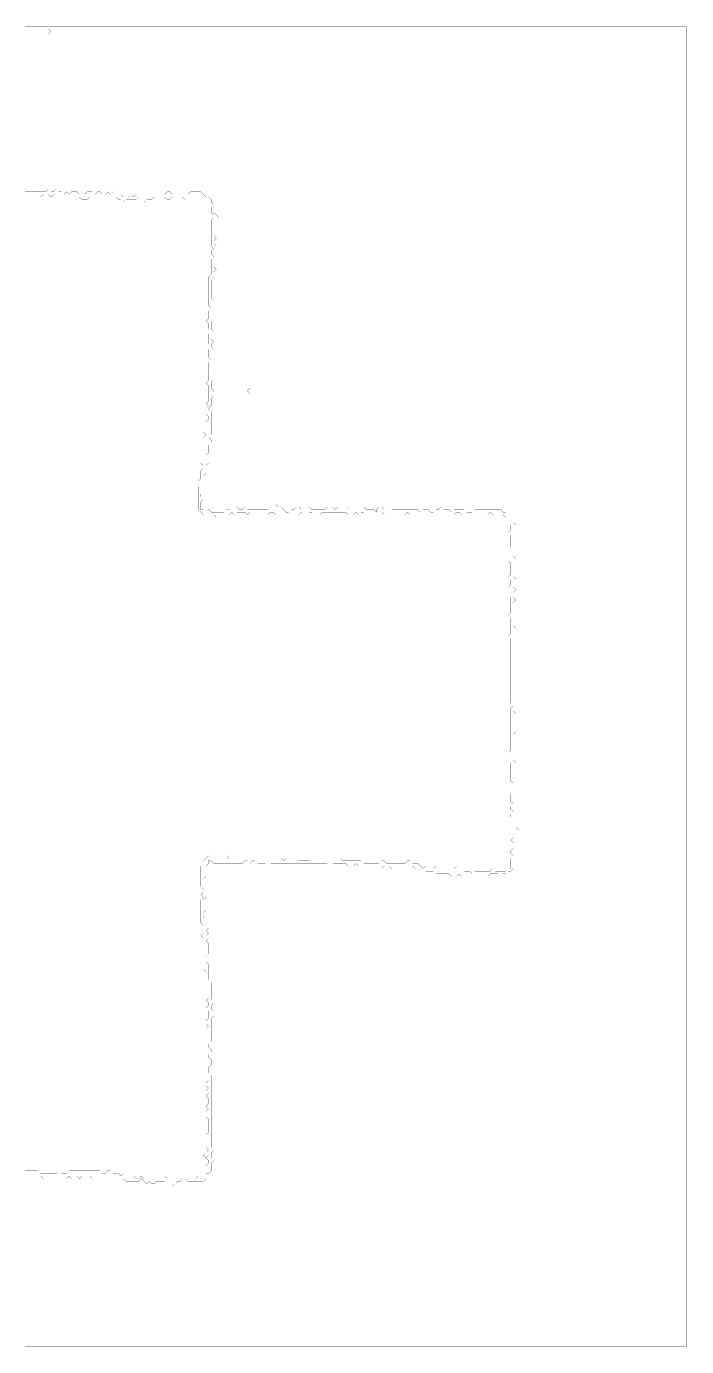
# Model space of a CAD drawing. Header units: metres. Extents: x 0 to 4983, y -4983 to 0.
# Drawn here: x 2492 to 4983, y -4983 to 0 of the extents above; entities that cross this region are included whole.
import ezdxf

# ---------------------------------------------------------------- set-up
doc = ezdxf.new("R2010")
doc.units = ezdxf.units.M
doc.layers.add('conductor', color=1, linetype='Continuous')
doc.layers.add('substrate', color=5, linetype='Continuous')

msp = doc.modelspace()

# ---------------------------------------------------------------- linework, layer by layer
at = {"layer": 'conductor', "const_width": 0.5}
msp.add_lwpolyline([(2486.7, -4320.1), (2496.5, -4320.1), (2506.3, -4320.1), (2516, -4320.1), (2525.8, -4320.1), (2535.5, -4320.1), (2545.3, -4329.9), (2555, -4329.9), (2564.8, -4329.9), (2574.5, -4329.9), (2584.3, -4329.9), (2594, -4329.9), (2603.8, -4329.9), (2613.5, -4320.1), (2623.3, -4329.9), (2633, -4329.9), (2642.8, -4329.9), (2652.5, -4320.1), (2662.3, -4320.1), (2672, -4320.1), (2681.8, -4320.1), (2691.5, -4320.1), (2701.3, -4320.1), (2711, -4320.1), (2720.8, -4320.1), (2730.5, -4320.1), (2740.3, -4320.1), (2750.1, -4320.1), (2759.8, -4320.1), (2769.6, -4320.1), (2779.3, -4329.9), (2789.1, -4329.9), (2798.8, -4320.1), (2808.6, -4320.1), (2818.3, -4329.9), (2828.1, -4329.9), (2837.8, -4329.9), (2847.6, -4339.6), (2857.3, -4329.9), (2867.1, -4339.6), (2876.8, -4339.6), (2886.6, -4339.6), (2896.3, -4339.6), (2906.1, -4349.4), (2915.8, -4349.4), (2925.6, -4339.6), (2935.3, -4349.4), (2945.1, -4349.4), (2954.8, -4349.4), (2964.6, -4349.4), (2974.3, -4349.4), (2984.1, -4349.4), (2993.8, -4339.6), (3003.6, -4339.6), (3013.4, -4339.6), (3023.1, -4349.4), (3032.9, -4349.4), (3042.6, -4349.4), (3052.4, -4349.4), (3062.1, -4349.4), (3071.9, -4339.6), (3081.6, -4339.6), (3091.4, -4339.6), (3101.1, -4339.6), (3110.9, -4349.4), (3120.6, -4349.4), (3130.4, -4349.4), (3140.1, -4339.6), (3149.9, -4339.6), (3159.6, -4339.6), (3159.6, -4329.9), (3169.4, -4320.1), (3169.4, -4310.4), (3169.4, -4300.6), (3179.1, -4290.9), (3179.1, -4281.1), (3169.4, -4271.4), (3179.1, -4261.6), (3169.4, -4251.9), (3179.1, -4242.1), (3169.4, -4232.3), (3169.4, -4222.6), (3169.4, -4212.8), (3169.4, -4203.1), (3169.4, -4193.3), (3169.4, -4183.6), (3179.1, -4173.8), (3179.1, -4164.1), (3179.1, -4154.3), (3179.1, -4144.6), (3179.1, -4134.8), (3179.1, -4125.1), (3169.4, -4115.3), (3169.4, -4105.6), (3169.4, -4095.8), (3179.1, -4086.1), (3169.4, -4076.3), (3179.1, -4066.6), (3179.1, -4056.8), (3179.1, -4047.1), (3169.4, -4037.3), (3179.1, -4027.6), (3169.4, -4017.8), (3179.1, -4008.1), (3169.4, -3998.3), (3169.4, -3988.5), (3179.1, -3978.8), (3169.4, -3969), (3169.4, -3959.3), (3169.4, -3949.5), (3169.4, -3939.8), (3169.4, -3930), (3169.4, -3920.3), (3169.4, -3910.5), (3169.4, -3900.8), (3169.4, -3891), (3169.4, -3881.3), (3169.4, -3871.5), (3169.4, -3861.8), (3169.4, -3852), (3169.4, -3842.3), (3169.4, -3832.5), (3169.4, -3822.8), (3169.4, -3813), (3169.4, -3803.3), (3169.4, -3793.5), (3169.4, -3783.8), (3179.1, -3774), (3169.4, -3764.3), (3169.4, -3754.5), (3179.1, -3744.8), (3179.1, -3735), (3179.1, -3725.2), (3179.1, -3715.5), (3169.4, -3705.7), (3179.1, -3696), (3179.1, -3686.2), (3169.4, -3676.5), (3179.1, -3666.7), (3169.4, -3657), (3169.4, -3647.2), (3169.4, -3637.5), (3169.4, -3627.7), (3169.4, -3618), (3169.4, -3608.2), (3169.4, -3598.5), (3169.4, -3588.7), (3169.4, -3579), (3169.4, -3569.2), (3159.6, -3559.5), (3159.6, -3549.7), (3159.6, -3540), (3159.6, -3530.2), (3159.6, -3520.5), (3159.6, -3510.7), (3159.6, -3501), (3159.6, -3491.2), (3159.6, -3481.4), (3159.6, -3471.7), (3159.6, -3461.9), (3159.6, -3452.2), (3159.6, -3442.4), (3149.9, -3432.7), (3159.6, -3422.9), (3159.6, -3413.2), (3149.9, -3403.4), (3159.6, -3393.7), (3149.9, -3383.9), (3149.9, -3374.2), (3149.9, -3364.4), (3149.9, -3354.7), (3149.9, -3344.9), (3149.9, -3335.2), (3149.9, -3325.4), (3149.9, -3315.7), (3149.9, -3305.9), (3149.9, -3296.2), (3159.6, -3286.4), (3149.9, -3276.7), (3159.6, -3266.9), (3159.6, -3257.2), (3149.9, -3247.4), (3149.9, -3237.6), (3149.9, -3227.9), (3149.9, -3218.1), (3149.9, -3208.4), (3149.9, -3198.6), (3149.9, -3188.9), (3149.9, -3179.1), (3149.9, -3169.4), (3159.6, -3159.6), (3159.6, -3149.9), (3169.4, -3140.1), (3179.1, -3130.4), (3188.9, -3140.1), (3198.6, -3140.1), (3208.4, -3140.1), (3218.1, -3140.1), (3227.9, -3140.1), (3237.6, -3140.1), (3247.4, -3140.1), (3257.2, -3130.4), (3266.9, -3140.1), (3276.7, -3140.1), (3286.4, -3140.1), (3296.2, -3140.1), (3305.9, -3140.1), (3315.7, -3140.1), (3325.4, -3140.1), (3335.2, -3140.1), (3344.9, -3140.1), (3354.7, -3140.1), (3364.4, -3140.1), (3374.2, -3140.1), (3383.9, -3140.1), (3393.7, -3140.1), (3403.4, -3140.1), (3413.2, -3140.1), (3422.9, -3140.1), (3432.7, -3140.1), (3442.4, -3140.1), (3452.2, -3140.1), (3461.9, -3149.9), (3471.7, -3140.1), (3481.4, -3149.9), (3491.2, -3140.1), (3501, -3140.1), (3510.7, -3140.1), (3520.5, -3149.9), (3530.2, -3149.9), (3540, -3149.9), (3549.7, -3149.9), (3559.5, -3149.9), (3569.2, -3140.1), (3579, -3140.1), (3588.7, -3140.1), (3598.5, -3140.1), (3608.2, -3140.1), (3618, -3140.1), (3627.7, -3140.1), (3637.5, -3140.1), (3647.2, -3140.1), (3657, -3140.1), (3666.7, -3140.1), (3676.5, -3140.1), (3686.2, -3149.9), (3696, -3149.9), (3705.7, -3149.9), (3715.5, -3149.9), (3725.2, -3149.9), (3735, -3149.9), (3744.8, -3149.9), (3754.5, -3149.9), (3764.3, -3159.6), (3774, -3159.6), (3783.8, -3159.6), (3793.5, -3159.6), (3803.3, -3159.6), (3813, -3159.6), (3822.8, -3159.6), (3832.5, -3149.9), (3842.3, -3149.9), (3852, -3159.6), (3861.8, -3159.6), (3871.5, -3159.6), (3881.3, -3159.6), (3891, -3159.6), (3900.8, -3159.6), (3910.5, -3159.6), (3920.3, -3159.6), (3930, -3149.9), (3939.8, -3149.9), (3949.5, -3159.6), (3959.3, -3159.6), (3969, -3159.6), (3978.8, -3169.4), (3988.5, -3179.1), (3998.3, -3169.4), (4008.1, -3179.1), (4017.8, -3179.1), (4027.6, -3179.1), (4037.3, -3169.4), (4047.1, -3179.1), (4056.8, -3179.1), (4066.6, -3188.9), (4076.3, -3179.1), (4086.1, -3179.1), (4095.8, -3179.1), (4105.6, -3179.1), (4115.3, -3169.4), (4125.1, -3179.1), (4134.8, -3179.1), (4144.6, -3188.9), (4154.3, -3188.9), (4164.1, -3188.9), (4173.8, -3198.6), (4183.6, -3188.9), (4193.3, -3188.9), (4203.1, -3188.9), (4212.8, -3188.9), (4222.6, -3188.9), (4232.3, -3188.9), (4242.1, -3188.9), (4251.9, -3179.1), (4261.6, -3188.9), (4271.4, -3188.9), (4281.1, -3188.9), (4290.9, -3188.9), (4300.6, -3188.9), (4310.4, -3179.1), (4320.1, -3179.1), (4320.1, -3169.4), (4320.1, -3159.6), (4320.1, -3149.9), (4320.1, -3140.1), (4329.9, -3130.4), (4320.1, -3120.6), (4320.1, -3110.9), (4329.9, -3101.1), (4329.9, -3091.4), (4329.9, -3081.6), (4320.1, -3071.9), (4329.9, -3062.1), (4329.9, -3052.4), (4329.9, -3042.6), (4329.9, -3032.9), (4320.1, -3023.1), (4329.9, -3013.4), (4329.9, -3003.6), (4329.9, -2993.8), (4320.1, -2984.1), (4320.1, -2974.3), (4329.9, -2964.6), (4320.1, -2954.8), (4320.1, -2945.1), (4329.9, -2935.3), (4320.1, -2925.6), (4320.1, -2915.8), (4320.1, -2906.1), (4320.1, -2896.3), (4329.9, -2886.6), (4329.9, -2876.8), (4329.9, -2867.1), (4329.9, -2857.3), (4320.1, -2847.6), (4320.1, -2837.8), (4320.1, -2828.1), (4320.1, -2818.3), (4320.1, -2808.6), (4320.1, -2798.8), (4320.1, -2789.1), (4320.1, -2779.3), (4310.4, -2769.6), (4310.4, -2759.8), (4310.4, -2750.1), (4310.4, -2740.3), (4320.1, -2730.5), (4320.1, -2720.8), (4320.1, -2711), (4320.1, -2701.3), (4320.1, -2691.5), (4320.1, -2681.8), (4320.1, -2672), (4320.1, -2662.3), (4320.1, -2652.5), (4320.1, -2642.8), (4320.1, -2633), (4320.1, -2623.3), (4320.1, -2613.5), (4320.1, -2603.8), (4320.1, -2594), (4320.1, -2584.3), (4320.1, -2574.5), (4329.9, -2564.8), (4320.1, -2555), (4320.1, -2545.3), (4320.1, -2535.5), (4320.1, -2525.8), (4320.1, -2516), (4320.1, -2506.3), (4320.1, -2496.5), (4320.1, -2486.7), (4320.1, -2477), (4320.1, -2467.2), (4320.1, -2457.5), (4320.1, -2447.7), (4320.1, -2438), (4320.1, -2428.2), (4320.1, -2418.5), (4320.1, -2408.7), (4320.1, -2399), (4320.1, -2389.2), (4320.1, -2379.5), (4320.1, -2369.7), (4320.1, -2360), (4320.1, -2350.2), (4320.1, -2340.5), (4320.1, -2330.7), (4320.1, -2321), (4320.1, -2311.2), (4310.4, -2301.5), (4320.1, -2291.7), (4320.1, -2282), (4320.1, -2272.2), (4320.1, -2262.5), (4320.1, -2252.7), (4320.1, -2242.9), (4320.1, -2233.2), (4310.4, -2223.4), (4320.1, -2213.7), (4320.1, -2203.9), (4320.1, -2194.2), (4320.1, -2184.4), (4320.1, -2174.7), (4320.1, -2164.9), (4320.1, -2155.2), (4310.4, -2145.4), (4310.4, -2135.7), (4310.4, -2125.9), (4310.4, -2116.2), (4320.1, -2106.4), (4320.1, -2096.7), (4320.1, -2086.9), (4310.4, -2077.2), (4320.1, -2067.4), (4320.1, -2057.7), (4320.1, -2047.9), (4320.1, -2038.2), (4320.1, -2028.4), (4310.4, -2018.7), (4310.4, -2008.9), (4320.1, -1999.2), (4310.4, -1989.4), (4310.4, -1979.6), (4320.1, -1969.9), (4320.1, -1960.1), (4320.1, -1950.4), (4320.1, -1940.6), (4320.1, -1930.9), (4320.1, -1921.1), (4310.4, -1911.4), (4320.1, -1901.6), (4320.1, -1891.9), (4320.1, -1882.1), (4310.4, -1872.4), (4310.4, -1862.6), (4310.4, -1852.9), (4300.6, -1852.9), (4290.9, -1843.1), (4281.1, -1843.1), (4271.4, -1843.1), (4261.6, -1843.1), (4251.9, -1843.1), (4242.1, -1833.4), (4232.3, -1843.1), (4222.6, -1843.1), (4212.8, -1843.1), (4203.1, -1843.1), (4193.3, -1843.1), (4183.6, -1843.1), (4173.8, -1843.1), (4164.1, -1843.1), (4154.3, -1843.1), (4144.6, -1843.1), (4134.8, -1843.1), (4125.1, -1833.4), (4115.3, -1833.4), (4105.6, -1843.1), (4095.8, -1843.1), (4086.1, -1843.1), (4076.3, -1843.1), (4066.6, -1843.1), (4056.8, -1843.1), (4047.1, -1843.1), (4037.3, -1843.1), (4027.6, -1843.1), (4017.8, -1843.1), (4008.1, -1843.1), (3998.3, -1843.1), (3988.5, -1843.1), (3978.8, -1843.1), (3969, -1843.1), (3959.3, -1843.1), (3949.5, -1843.1), (3939.8, -1843.1), (3930, -1833.4), (3920.3, -1843.1), (3910.5, -1843.1), (3900.8, -1843.1), (3891, -1843.1), (3881.3, -1843.1), (3871.5, -1843.1), (3861.8, -1843.1), (3852, -1843.1), (3842.3, -1833.4), (3832.5, -1843.1), (3822.8, -1843.1), (3813, -1843.1), (3803.3, -1843.1), (3793.5, -1843.1), (3783.8, -1843.1), (3774, -1843.1), (3764.3, -1833.4), (3754.5, -1833.4), (3744.8, -1843.1), (3735, -1833.4), (3725.2, -1843.1), (3715.5, -1833.4), (3705.7, -1843.1), (3696, -1833.4), (3686.2, -1833.4), (3676.5, -1833.4), (3666.7, -1833.4), (3657, -1833.4), (3647.2, -1833.4), (3637.5, -1833.4), (3627.7, -1833.4), (3618, -1833.4), (3608.2, -1833.4), (3598.5, -1843.1), (3588.7, -1843.1), (3579, -1843.1), (3569.2, -1833.4), (3559.5, -1833.4), (3549.7, -1843.1), (3540, -1843.1), (3530.2, -1833.4), (3520.5, -1843.1), (3510.7, -1843.1), (3501, -1843.1), (3491.2, -1843.1), (3481.4, -1843.1), (3471.7, -1843.1), (3461.9, -1843.1), (3452.2, -1843.1), (3442.4, -1843.1), (3432.7, -1843.1), (3422.9, -1833.4), (3413.2, -1833.4), (3403.4, -1843.1), (3393.7, -1843.1), (3383.9, -1843.1), (3374.2, -1843.1), (3364.4, -1843.1), (3354.7, -1843.1), (3344.9, -1843.1), (3335.2, -1833.4), (3325.4, -1843.1), (3315.7, -1833.4), (3305.9, -1833.4), (3296.2, -1833.4), (3286.4, -1833.4), (3276.7, -1843.1), (3266.9, -1833.4), (3257.2, -1843.1), (3247.4, -1843.1), (3237.6, -1843.1), (3227.9, -1843.1), (3218.1, -1852.9), (3208.4, -1852.9), (3198.6, -1843.1), (3188.9, -1843.1), (3179.1, -1843.1), (3169.4, -1843.1), (3159.6, -1843.1), (3149.9, -1833.4), (3140.1, -1823.6), (3140.1, -1813.9), (3140.1, -1804.1), (3140.1, -1794.4), (3140.1, -1784.6), (3140.1, -1774.9), (3140.1, -1765.1), (3140.1, -1755.4), (3140.1, -1745.6), (3140.1, -1735.8), (3149.9, -1726.1), (3140.1, -1716.3), (3149.9, -1706.6), (3149.9, -1696.8), (3149.9, -1687.1), (3149.9, -1677.3), (3159.6, -1667.6), (3159.6, -1657.8), (3149.9, -1648.1), (3159.6, -1638.3), (3159.6, -1628.6), (3159.6, -1618.8), (3159.6, -1609.1), (3159.6, -1599.3), (3159.6, -1589.6), (3159.6, -1579.8), (3159.6, -1570.1), (3159.6, -1560.3), (3159.6, -1550.6), (3169.4, -1540.8), (3159.6, -1531.1), (3169.4, -1521.3), (3169.4, -1511.6), (3169.4, -1501.8), (3169.4, -1492), (3179.1, -1482.3), (3179.1, -1472.5), (3169.4, -1462.8), (3169.4, -1453), (3169.4, -1443.3), (3179.1, -1433.5), (3169.4, -1423.8), (3179.1, -1414), (3179.1, -1404.3), (3179.1, -1394.5), (3179.1, -1384.8), (3179.1, -1375), (3179.1, -1365.3), (3179.1, -1355.5), (3169.4, -1345.8), (3179.1, -1336), (3179.1, -1326.3), (3179.1, -1316.5), (3179.1, -1306.8), (3179.1, -1297), (3179.1, -1287.3), (3179.1, -1277.5), (3179.1, -1267.8), (3188.9, -1258), (3179.1, -1248.2), (3179.1, -1238.5), (3179.1, -1228.7), (3179.1, -1219), (3169.4, -1209.2), (3179.1, -1199.5), (3179.1, -1189.7), (3179.1, -1180), (3179.1, -1170.2), (3179.1, -1160.5), (3188.9, -1150.7), (3179.1, -1141), (3179.1, -1131.2), (3179.1, -1121.5), (3169.4, -1111.7), (3179.1, -1102), (3179.1, -1092.2), (3179.1, -1082.5), (3179.1, -1072.7), (3188.9, -1063), (3179.1, -1053.2), (3179.1, -1043.5), (3179.1, -1033.7), (3179.1, -1024), (3179.1, -1014.2), (3179.1, -1004.5), (3179.1, -994.7), (3179.1, -984.9), (3179.1, -975.2), (3179.1, -965.4), (3179.1, -955.7), (3179.1, -945.9), (3188.9, -936.2), (3188.9, -926.4), (3188.9, -916.7), (3188.9, -906.9), (3188.9, -897.2), (3188.9, -887.4), (3188.9, -877.7), (3198.6, -867.9), (3188.9, -858.2), (3188.9, -848.4), (3198.6, -838.7), (3188.9, -828.9), (3188.9, -819.2), (3188.9, -809.4), (3188.9, -799.7), (3188.9, -789.9), (3188.9, -780.2), (3188.9, -770.4), (3188.9, -760.7), (3188.9, -750.9), (3188.9, -741.1), (3188.9, -731.4), (3198.6, -721.6), (3198.6, -711.9), (3188.9, -702.1), (3188.9, -692.4), (3188.9, -682.6), (3179.1, -672.9), (3169.4, -663.1), (3159.6, -653.4), (3149.9, -643.6), (3140.1, -643.6), (3130.4, -643.6), (3120.6, -643.6), (3110.9, -643.6), (3101.1, -643.6), (3091.4, -653.4), (3081.6, -643.6), (3071.9, -643.6), (3062.1, -643.6), (3052.4, -643.6), (3042.6, -643.6), (3032.9, -653.4), (3023.1, -653.4), (3013.4, -643.6), (3003.6, -643.6), (2993.8, -643.6), (2984.1, -643.6), (2974.3, -643.6), (2964.6, -653.4), (2954.8, -653.4), (2945.1, -653.4), (2935.3, -663.1), (2925.6, -653.4), (2925.6, -643.6), (2915.8, -643.6), (2906.1, -653.4), (2896.3, -653.4), (2886.6, -653.4), (2876.8, -653.4), (2867.1, -653.4), (2857.3, -663.1), (2847.6, -653.4), (2837.8, -653.4), (2828.1, -643.6), (2818.3, -643.6), (2808.6, -643.6), (2798.8, -643.6), (2789.1, -643.6), (2779.3, -643.6), (2769.6, -643.6), (2759.8, -643.6), (2750.1, -643.6), (2740.3, -643.6), (2730.5, -643.6), (2720.8, -653.4), (2711, -653.4), (2701.3, -653.4), (2691.5, -643.6), (2681.8, -643.6), (2672, -643.6), (2662.3, -643.6), (2652.5, -643.6), (2642.8, -643.6), (2633, -643.6), (2623.3, -643.6), (2613.5, -643.6), (2603.8, -643.6), (2594, -633.9), (2584.3, -643.6), (2574.5, -633.9), (2564.8, -633.9), (2555, -633.9), (2545.3, -643.6), (2535.5, -643.6), (2525.8, -643.6), (2516, -643.6), (2506.3, -633.9), (2496.5, -633.9), (2486.7, -633.9)], dxfattribs=at)
msp.add_lwpolyline([(3159.6, -4261.6), (3169.4, -4251.9), (3179.1, -4261.6), (3169.4, -4271.4)], close=True, dxfattribs=at)
at = {"layer": 'substrate', "const_width": 0.5}
for points in [[(2486.7, -4983.2), (2496.5, -4983.2), (2506.3, -4983.2), (2516, -4983.2), (2525.8, -4983.2), (2535.5, -4983.2), (2545.3, -4983.2), (2555, -4983.2), (2564.8, -4983.2), (2574.5, -4983.2), (2584.3, -4983.2), (2594, -4983.2), (2603.8, -4983.2), (2613.5, -4983.2), (2623.3, -4983.2), (2633, -4983.2), (2642.8, -4983.2), (2652.5, -4983.2), (2662.3, -4983.2), (2672, -4983.2), (2681.8, -4983.2), (2691.5, -4983.2), (2701.3, -4983.2), (2711, -4983.2), (2720.8, -4983.2), (2730.5, -4983.2), (2740.3, -4983.2), (2750.1, -4983.2), (2759.8, -4983.2), (2769.6, -4983.2), (2779.3, -4983.2), (2789.1, -4983.2), (2798.8, -4983.2), (2808.6, -4983.2), (2818.3, -4983.2), (2828.1, -4983.2), (2837.8, -4983.2), (2847.6, -4983.2), (2857.3, -4983.2), (2867.1, -4983.2), (2876.8, -4983.2), (2886.6, -4983.2), (2896.3, -4983.2), (2906.1, -4983.2), (2915.8, -4983.2), (2925.6, -4983.2), (2935.3, -4983.2), (2945.1, -4983.2), (2954.8, -4983.2), (2964.6, -4983.2), (2974.3, -4983.2), (2984.1, -4983.2), (2993.8, -4983.2), (3003.6, -4983.2), (3013.4, -4983.2), (3023.1, -4983.2), (3032.9, -4983.2), (3042.6, -4983.2), (3052.4, -4983.2), (3062.1, -4983.2), (3071.9, -4983.2), (3081.6, -4983.2), (3091.4, -4983.2), (3101.1, -4983.2), (3110.9, -4983.2), (3120.6, -4983.2), (3130.4, -4983.2), (3140.1, -4983.2), (3149.9, -4983.2), (3159.6, -4983.2), (3169.4, -4983.2), (3179.1, -4983.2), (3188.9, -4983.2), (3198.6, -4983.2), (3208.4, -4983.2), (3218.1, -4983.2), (3227.9, -4983.2), (3237.6, -4983.2), (3247.4, -4983.2), (3257.2, -4983.2), (3266.9, -4983.2), (3276.7, -4983.2), (3286.4, -4983.2), (3296.2, -4983.2), (3305.9, -4983.2), (3315.7, -4983.2), (3325.4, -4983.2), (3335.2, -4983.2), (3344.9, -4983.2), (3354.7, -4983.2), (3364.4, -4983.2), (3374.2, -4983.2), (3383.9, -4983.2), (3393.7, -4983.2), (3403.4, -4983.2), (3413.2, -4983.2), (3422.9, -4983.2), (3432.7, -4983.2), (3442.4, -4983.2), (3452.2, -4983.2), (3461.9, -4983.2), (3471.7, -4983.2), (3481.4, -4983.2), (3491.2, -4983.2), (3501, -4983.2), (3510.7, -4983.2), (3520.5, -4983.2), (3530.2, -4983.2), (3540, -4983.2), (3549.7, -4983.2), (3559.5, -4983.2), (3569.2, -4983.2), (3579, -4983.2), (3588.7, -4983.2), (3598.5, -4983.2), (3608.2, -4983.2), (3618, -4983.2), (3627.7, -4983.2), (3637.5, -4983.2), (3647.2, -4983.2), (3657, -4983.2), (3666.7, -4983.2), (3676.5, -4983.2), (3686.2, -4983.2), (3696, -4983.2), (3705.7, -4983.2), (3715.5, -4983.2), (3725.2, -4983.2), (3735, -4983.2), (3744.8, -4983.2), (3754.5, -4983.2), (3764.3, -4983.2), (3774, -4983.2), (3783.8, -4983.2), (3793.5, -4983.2), (3803.3, -4983.2), (3813, -4983.2), (3822.8, -4983.2), (3832.5, -4983.2), (3842.3, -4983.2), (3852, -4983.2), (3861.8, -4983.2), (3871.5, -4983.2), (3881.3, -4983.2), (3891, -4983.2), (3900.8, -4983.2), (3910.5, -4983.2), (3920.3, -4983.2), (3930, -4983.2), (3939.8, -4983.2), (3949.5, -4983.2), (3959.3, -4983.2), (3969, -4983.2), (3978.8, -4983.2), (3988.5, -4983.2), (3998.3, -4983.2), (4008.1, -4983.2), (4017.8, -4983.2), (4027.6, -4983.2), (4037.3, -4983.2), (4047.1, -4983.2), (4056.8, -4983.2), (4066.6, -4983.2), (4076.3, -4983.2), (4086.1, -4983.2), (4095.8, -4983.2), (4105.6, -4983.2), (4115.3, -4983.2), (4125.1, -4983.2), (4134.8, -4983.2), (4144.6, -4983.2), (4154.3, -4983.2), (4164.1, -4983.2), (4173.8, -4983.2), (4183.6, -4983.2), (4193.3, -4983.2), (4203.1, -4983.2), (4212.8, -4983.2), (4222.6, -4983.2), (4232.3, -4983.2), (4242.1, -4983.2), (4251.9, -4983.2), (4261.6, -4983.2), (4271.4, -4983.2), (4281.1, -4983.2), (4290.9, -4983.2), (4300.6, -4983.2), (4310.4, -4983.2), (4320.1, -4983.2), (4329.9, -4983.2), (4339.6, -4983.2), (4349.4, -4983.2), (4359.1, -4983.2), (4368.9, -4983.2), (4378.6, -4983.2), (4388.4, -4983.2), (4398.1, -4983.2), (4407.9, -4983.2), (4417.6, -4983.2), (4427.4, -4983.2), (4437.1, -4983.2), (4446.9, -4983.2), (4456.6, -4983.2), (4466.4, -4983.2), (4476.1, -4983.2), (4485.9, -4983.2), (4495.7, -4983.2), (4505.4, -4983.2), (4515.2, -4983.2), (4524.9, -4983.2), (4534.7, -4983.2), (4544.4, -4983.2), (4554.2, -4983.2), (4563.9, -4983.2), (4573.7, -4983.2), (4583.4, -4983.2), (4593.2, -4983.2), (4602.9, -4983.2), (4612.7, -4983.2), (4622.4, -4983.2), (4632.2, -4983.2), (4641.9, -4983.2), (4651.7, -4983.2), (4661.4, -4983.2), (4671.2, -4983.2), (4680.9, -4983.2), (4690.7, -4983.2), (4700.4, -4983.2), (4710.2, -4983.2), (4719.9, -4983.2), (4729.7, -4983.2), (4739.4, -4983.2), (4749.2, -4983.2), (4759, -4983.2), (4768.7, -4983.2), (4778.5, -4983.2), (4788.2, -4983.2), (4798, -4983.2), (4807.7, -4983.2), (4817.5, -4983.2), (4827.2, -4983.2), (4837, -4983.2), (4846.7, -4983.2), (4856.5, -4983.2), (4866.2, -4983.2), (4876, -4983.2), (4885.7, -4983.2), (4895.5, -4983.2), (4905.2, -4983.2), (4915, -4983.2), (4924.7, -4983.2), (4934.5, -4983.2), (4944.2, -4983.2), (4954, -4983.2), (4963.7, -4983.2), (4973.5, -4983.2), (4983.2, -4983.2), (4983.2, -4973.5), (4983.2, -4963.7), (4983.2, -4954), (4983.2, -4944.2), (4983.2, -4934.5), (4983.2, -4924.7), (4983.2, -4915), (4983.2, -4905.2), (4983.2, -4895.5), (4983.2, -4885.7), (4983.2, -4876), (4983.2, -4866.2), (4983.2, -4856.5), (4983.2, -4846.7), (4983.2, -4837), (4983.2, -4827.2), (4983.2, -4817.5), (4983.2, -4807.7), (4983.2, -4798), (4983.2, -4788.2), (4983.2, -4778.5), (4983.2, -4768.7), (4983.2, -4759), (4983.2, -4749.2), (4983.2, -4739.4), (4983.2, -4729.7), (4983.2, -4719.9), (4983.2, -4710.2), (4983.2, -4700.4), (4983.2, -4690.7), (4983.2, -4680.9), (4983.2, -4671.2), (4983.2, -4661.4), (4983.2, -4651.7), (4983.2, -4641.9), (4983.2, -4632.2), (4983.2, -4622.4), (4983.2, -4612.7), (4983.2, -4602.9), (4983.2, -4593.2), (4983.2, -4583.4), (4983.2, -4573.7), (4983.2, -4563.9), (4983.2, -4554.2), (4983.2, -4544.4), (4983.2, -4534.7), (4983.2, -4524.9), (4983.2, -4515.2), (4983.2, -4505.4), (4983.2, -4495.7), (4983.2, -4485.9), (4983.2, -4476.1), (4983.2, -4466.4), (4983.2, -4456.6), (4983.2, -4446.9), (4983.2, -4437.1), (4983.2, -4427.4), (4983.2, -4417.6), (4983.2, -4407.9), (4983.2, -4398.1), (4983.2, -4388.4), (4983.2, -4378.6), (4983.2, -4368.9), (4983.2, -4359.1), (4983.2, -4349.4), (4983.2, -4339.6), (4983.2, -4329.9), (4983.2, -4320.1), (4983.2, -4310.4), (4983.2, -4300.6), (4983.2, -4290.9), (4983.2, -4281.1), (4983.2, -4271.4), (4983.2, -4261.6), (4983.2, -4251.9), (4983.2, -4242.1), (4983.2, -4232.3), (4983.2, -4222.6), (4983.2, -4212.8), (4983.2, -4203.1), (4983.2, -4193.3), (4983.2, -4183.6), (4983.2, -4173.8), (4983.2, -4164.1), (4983.2, -4154.3), (4983.2, -4144.6), (4983.2, -4134.8), (4983.2, -4125.1), (4983.2, -4115.3), (4983.2, -4105.6), (4983.2, -4095.8), (4983.2, -4086.1), (4983.2, -4076.3), (4983.2, -4066.6), (4983.2, -4056.8), (4983.2, -4047.1), (4983.2, -4037.3), (4983.2, -4027.6), (4983.2, -4017.8), (4983.2, -4008.1), (4983.2, -3998.3), (4983.2, -3988.5), (4983.2, -3978.8), (4983.2, -3969), (4983.2, -3959.3), (4983.2, -3949.5), (4983.2, -3939.8), (4983.2, -3930), (4983.2, -3920.3), (4983.2, -3910.5), (4983.2, -3900.8), (4983.2, -3891), (4983.2, -3881.3), (4983.2, -3871.5), (4983.2, -3861.8), (4983.2, -3852), (4983.2, -3842.3), (4983.2, -3832.5), (4983.2, -3822.8), (4983.2, -3813), (4983.2, -3803.3), (4983.2, -3793.5), (4983.2, -3783.8), (4983.2, -3774), (4983.2, -3764.3), (4983.2, -3754.5), (4983.2, -3744.8), (4983.2, -3735), (4983.2, -3725.2), (4983.2, -3715.5), (4983.2, -3705.7), (4983.2, -3696), (4983.2, -3686.2), (4983.2, -3676.5), (4983.2, -3666.7), (4983.2, -3657), (4983.2, -3647.2), (4983.2, -3637.5), (4983.2, -3627.7), (4983.2, -3618), (4983.2, -3608.2), (4983.2, -3598.5), (4983.2, -3588.7), (4983.2, -3579), (4983.2, -3569.2), (4983.2, -3559.5), (4983.2, -3549.7), (4983.2, -3540), (4983.2, -3530.2), (4983.2, -3520.5), (4983.2, -3510.7), (4983.2, -3501), (4983.2, -3491.2), (4983.2, -3481.4), (4983.2, -3471.7), (4983.2, -3461.9), (4983.2, -3452.2), (4983.2, -3442.4), (4983.2, -3432.7), (4983.2, -3422.9), (4983.2, -3413.2), (4983.2, -3403.4), (4983.2, -3393.7), (4983.2, -3383.9), (4983.2, -3374.2), (4983.2, -3364.4), (4983.2, -3354.7), (4983.2, -3344.9), (4983.2, -3335.2), (4983.2, -3325.4), (4983.2, -3315.7), (4983.2, -3305.9), (4983.2, -3296.2), (4983.2, -3286.4), (4983.2, -3276.7), (4983.2, -3266.9), (4983.2, -3257.2), (4983.2, -3247.4), (4983.2, -3237.6), (4983.2, -3227.9), (4983.2, -3218.1), (4983.2, -3208.4), (4983.2, -3198.6), (4983.2, -3188.9), (4983.2, -3179.1), (4983.2, -3169.4), (4983.2, -3159.6), (4983.2, -3149.9), (4983.2, -3140.1), (4983.2, -3130.4), (4983.2, -3120.6), (4983.2, -3110.9), (4983.2, -3101.1), (4983.2, -3091.4), (4983.2, -3081.6), (4983.2, -3071.9), (4983.2, -3062.1), (4983.2, -3052.4), (4983.2, -3042.6), (4983.2, -3032.9), (4983.2, -3023.1), (4983.2, -3013.4), (4983.2, -3003.6), (4983.2, -2993.8), (4983.2, -2984.1), (4983.2, -2974.3), (4983.2, -2964.6), (4983.2, -2954.8), (4983.2, -2945.1), (4983.2, -2935.3), (4983.2, -2925.6), (4983.2, -2915.8), (4983.2, -2906.1), (4983.2, -2896.3), (4983.2, -2886.6), (4983.2, -2876.8), (4983.2, -2867.1), (4983.2, -2857.3), (4983.2, -2847.6), (4983.2, -2837.8), (4983.2, -2828.1), (4983.2, -2818.3), (4983.2, -2808.6), (4983.2, -2798.8), (4983.2, -2789.1), (4983.2, -2779.3), (4983.2, -2769.6), (4983.2, -2759.8), (4983.2, -2750.1), (4983.2, -2740.3), (4983.2, -2730.5), (4983.2, -2720.8), (4983.2, -2711), (4983.2, -2701.3), (4983.2, -2691.5), (4983.2, -2681.8), (4983.2, -2672), (4983.2, -2662.3), (4983.2, -2652.5), (4983.2, -2642.8), (4983.2, -2633), (4983.2, -2623.3), (4983.2, -2613.5), (4983.2, -2603.8), (4983.2, -2594), (4983.2, -2584.3), (4983.2, -2574.5), (4983.2, -2564.8), (4983.2, -2555), (4983.2, -2545.3), (4983.2, -2535.5), (4983.2, -2525.8), (4983.2, -2516), (4983.2, -2506.3), (4983.2, -2496.5), (4983.2, -2486.7), (4983.2, -2477), (4983.2, -2467.2), (4983.2, -2457.5), (4983.2, -2447.7), (4983.2, -2438), (4983.2, -2428.2), (4983.2, -2418.5), (4983.2, -2408.7), (4983.2, -2399), (4983.2, -2389.2), (4983.2, -2379.5), (4983.2, -2369.7), (4983.2, -2360), (4983.2, -2350.2), (4983.2, -2340.5), (4983.2, -2330.7), (4983.2, -2321), (4983.2, -2311.2), (4983.2, -2301.5), (4983.2, -2291.7), (4983.2, -2282), (4983.2, -2272.2), (4983.2, -2262.5), (4983.2, -2252.7), (4983.2, -2242.9), (4983.2, -2233.2), (4983.2, -2223.4), (4983.2, -2213.7), (4983.2, -2203.9), (4983.2, -2194.2), (4983.2, -2184.4), (4983.2, -2174.7), (4983.2, -2164.9), (4983.2, -2155.2), (4983.2, -2145.4), (4983.2, -2135.7), (4983.2, -2125.9), (4983.2, -2116.2), (4983.2, -2106.4), (4983.2, -2096.7), (4983.2, -2086.9), (4983.2, -2077.2), (4983.2, -2067.4), (4983.2, -2057.7), (4983.2, -2047.9), (4983.2, -2038.2), (4983.2, -2028.4), (4983.2, -2018.7), (4983.2, -2008.9), (4983.2, -1999.2), (4983.2, -1989.4), (4983.2, -1979.6), (4983.2, -1969.9), (4983.2, -1960.1), (4983.2, -1950.4), (4983.2, -1940.6), (4983.2, -1930.9), (4983.2, -1921.1), (4983.2, -1911.4), (4983.2, -1901.6), (4983.2, -1891.9), (4983.2, -1882.1), (4983.2, -1872.4), (4983.2, -1862.6), (4983.2, -1852.9), (4983.2, -1843.1), (4983.2, -1833.4), (4983.2, -1823.6), (4983.2, -1813.9), (4983.2, -1804.1), (4983.2, -1794.4), (4983.2, -1784.6), (4983.2, -1774.9), (4983.2, -1765.1), (4983.2, -1755.4), (4983.2, -1745.6), (4983.2, -1735.8), (4983.2, -1726.1), (4983.2, -1716.3), (4983.2, -1706.6), (4983.2, -1696.8), (4983.2, -1687.1), (4983.2, -1677.3), (4983.2, -1667.6), (4983.2, -1657.8), (4983.2, -1648.1), (4983.2, -1638.3), (4983.2, -1628.6), (4983.2, -1618.8), (4983.2, -1609.1), (4983.2, -1599.3), (4983.2, -1589.6), (4983.2, -1579.8), (4983.2, -1570.1), (4983.2, -1560.3), (4983.2, -1550.6), (4983.2, -1540.8), (4983.2, -1531.1), (4983.2, -1521.3), (4983.2, -1511.6), (4983.2, -1501.8), (4983.2, -1492), (4983.2, -1482.3), (4983.2, -1472.5), (4983.2, -1462.8), (4983.2, -1453), (4983.2, -1443.3), (4983.2, -1433.5), (4983.2, -1423.8), (4983.2, -1414), (4983.2, -1404.3), (4983.2, -1394.5), (4983.2, -1384.8), (4983.2, -1375), (4983.2, -1365.3), (4983.2, -1355.5), (4983.2, -1345.8), (4983.2, -1336), (4983.2, -1326.3), (4983.2, -1316.5), (4983.2, -1306.8), (4983.2, -1297), (4983.2, -1287.3), (4983.2, -1277.5), (4983.2, -1267.8), (4983.2, -1258), (4983.2, -1248.2), (4983.2, -1238.5), (4983.2, -1228.7), (4983.2, -1219), (4983.2, -1209.2), (4983.2, -1199.5), (4983.2, -1189.7), (4983.2, -1180), (4983.2, -1170.2), (4983.2, -1160.5), (4983.2, -1150.7), (4983.2, -1141), (4983.2, -1131.2), (4983.2, -1121.5), (4983.2, -1111.7), (4983.2, -1102), (4983.2, -1092.2), (4983.2, -1082.5), (4983.2, -1072.7), (4983.2, -1063), (4983.2, -1053.2), (4983.2, -1043.5), (4983.2, -1033.7), (4983.2, -1024), (4983.2, -1014.2), (4983.2, -1004.5), (4983.2, -994.7), (4983.2, -984.9), (4983.2, -975.2), (4983.2, -965.4), (4983.2, -955.7), (4983.2, -945.9), (4983.2, -936.2), (4983.2, -926.4), (4983.2, -916.7), (4983.2, -906.9), (4983.2, -897.2), (4983.2, -887.4), (4983.2, -877.7), (4983.2, -867.9), (4983.2, -858.2), (4983.2, -848.4), (4983.2, -838.7), (4983.2, -828.9), (4983.2, -819.2), (4983.2, -809.4), (4983.2, -799.7), (4983.2, -789.9), (4983.2, -780.2), (4983.2, -770.4), (4983.2, -760.7), (4983.2, -750.9), (4983.2, -741.1), (4983.2, -731.4), (4983.2, -721.6), (4983.2, -711.9), (4983.2, -702.1), (4983.2, -692.4), (4983.2, -682.6), (4983.2, -672.9), (4983.2, -663.1), (4983.2, -653.4), (4983.2, -643.6), (4983.2, -633.9), (4983.2, -624.1), (4983.2, -614.4), (4983.2, -604.6), (4983.2, -594.9), (4983.2, -585.1), (4983.2, -575.4), (4983.2, -565.6), (4983.2, -555.9), (4983.2, -546.1), (4983.2, -536.4), (4983.2, -526.6), (4983.2, -516.9), (4983.2, -507.1), (4983.2, -497.3), (4983.2, -487.6), (4983.2, -477.8), (4983.2, -468.1), (4983.2, -458.3), (4983.2, -448.6), (4983.2, -438.8), (4983.2, -429.1), (4983.2, -419.3), (4983.2, -409.6), (4983.2, -399.8), (4983.2, -390.1), (4983.2, -380.3), (4983.2, -370.6), (4983.2, -360.8), (4983.2, -351.1), (4983.2, -341.3), (4983.2, -331.6), (4983.2, -321.8), (4983.2, -312.1), (4983.2, -302.3), (4983.2, -292.6), (4983.2, -282.8), (4983.2, -273.1), (4983.2, -263.3), (4983.2, -253.6), (4983.2, -243.8), (4983.2, -234), (4983.2, -224.3), (4983.2, -214.5), (4983.2, -204.8), (4983.2, -195), (4983.2, -185.3), (4983.2, -175.5), (4983.2, -165.8), (4983.2, -156), (4983.2, -146.3), (4983.2, -136.5), (4983.2, -126.8), (4983.2, -117), (4983.2, -107.3), (4983.2, -97.5), (4983.2, -87.8), (4983.2, -78), (4983.2, -68.3), (4983.2, -58.5), (4983.2, -48.8), (4983.2, -39), (4983.2, -29.3), (4983.2, -19.5), (4983.2, -9.8), (4983.2, 0), (4973.5, 0), (4963.7, 0), (4954, 0), (4944.2, 0), (4934.5, 0), (4924.7, 0), (4915, 0), (4905.2, 0), (4895.5, 0), (4885.7, 0), (4876, 0), (4866.2, 0), (4856.5, 0), (4846.7, 0), (4837, 0), (4827.2, 0), (4817.5, 0), (4807.7, 0), (4798, 0), (4788.2, 0), (4778.5, 0), (4768.7, 0), (4759, 0), (4749.2, 0), (4739.4, 0), (4729.7, 0), (4719.9, 0), (4710.2, 0), (4700.4, 0), (4690.7, 0), (4680.9, 0), (4671.2, 0), (4661.4, 0), (4651.7, 0), (4641.9, 0), (4632.2, 0), (4622.4, 0), (4612.7, 0), (4602.9, 0), (4593.2, 0), (4583.4, 0), (4573.7, 0), (4563.9, 0), (4554.2, 0), (4544.4, 0), (4534.7, 0), (4524.9, 0), (4515.2, 0), (4505.4, 0), (4495.7, 0), (4485.9, 0), (4476.1, 0), (4466.4, 0), (4456.6, 0), (4446.9, 0), (4437.1, 0), (4427.4, 0), (4417.6, 0), (4407.9, 0), (4398.1, 0), (4388.4, 0), (4378.6, 0), (4368.9, 0), (4359.1, 0), (4349.4, 0), (4339.6, 0), (4329.9, 0), (4320.1, 0), (4310.4, 0), (4300.6, 0), (4290.9, 0), (4281.1, 0), (4271.4, 0), (4261.6, 0), (4251.9, 0), (4242.1, 0), (4232.3, 0), (4222.6, 0), (4212.8, 0), (4203.1, 0), (4193.3, 0), (4183.6, 0), (4173.8, 0), (4164.1, 0), (4154.3, 0), (4144.6, 0), (4134.8, 0), (4125.1, 0), (4115.3, 0), (4105.6, 0), (4095.8, 0), (4086.1, 0), (4076.3, 0), (4066.6, 0), (4056.8, 0), (4047.1, 0), (4037.3, 0), (4027.6, 0), (4017.8, 0), (4008.1, 0), (3998.3, 0), (3988.5, 0), (3978.8, 0), (3969, 0), (3959.3, 0), (3949.5, 0), (3939.8, 0), (3930, 0), (3920.3, 0), (3910.5, 0), (3900.8, 0), (3891, 0), (3881.3, 0), (3871.5, 0), (3861.8, 0), (3852, 0), (3842.3, 0), (3832.5, 0), (3822.8, 0), (3813, 0), (3803.3, 0), (3793.5, 0), (3783.8, 0), (3774, 0), (3764.3, 0), (3754.5, 0), (3744.8, 0), (3735, 0), (3725.2, 0), (3715.5, 0), (3705.7, 0), (3696, 0), (3686.2, 0), (3676.5, 0), (3666.7, 0), (3657, 0), (3647.2, 0), (3637.5, 0), (3627.7, 0), (3618, 0), (3608.2, 0), (3598.5, 0), (3588.7, 0), (3579, 0), (3569.2, 0), (3559.5, 0), (3549.7, 0), (3540, 0), (3530.2, 0), (3520.5, 0), (3510.7, 0), (3501, 0), (3491.2, 0), (3481.4, 0), (3471.7, 0), (3461.9, 0), (3452.2, 0), (3442.4, 0), (3432.7, 0), (3422.9, 0), (3413.2, 0), (3403.4, 0), (3393.7, 0), (3383.9, 0), (3374.2, 0), (3364.4, 0), (3354.7, 0), (3344.9, 0), (3335.2, 0), (3325.4, 0), (3315.7, 0), (3305.9, 0), (3296.2, 0), (3286.4, 0), (3276.7, 0), (3266.9, 0), (3257.2, 0), (3247.4, 0), (3237.6, 0), (3227.9, 0), (3218.1, 0), (3208.4, 0), (3198.6, 0), (3188.9, 0), (3179.1, 0), (3169.4, 0), (3159.6, 0), (3149.9, 0), (3140.1, 0), (3130.4, 0), (3120.6, 0), (3110.9, 0), (3101.1, 0), (3091.4, 0), (3081.6, 0), (3071.9, 0), (3062.1, 0), (3052.4, 0), (3042.6, 0), (3032.9, 0), (3023.1, 0), (3013.4, 0), (3003.6, 0), (2993.8, 0), (2984.1, 0), (2974.3, 0), (2964.6, 0), (2954.8, 0), (2945.1, 0), (2935.3, 0), (2925.6, 0), (2915.8, 0), (2906.1, 0), (2896.3, 0), (2886.6, 0), (2876.8, 0), (2867.1, 0), (2857.3, 0), (2847.6, 0), (2837.8, 0), (2828.1, 0), (2818.3, 0), (2808.6, 0), (2798.8, 0), (2789.1, 0), (2779.3, 0), (2769.6, 0), (2759.8, 0), (2750.1, 0), (2740.3, 0), (2730.5, 0), (2720.8, 0), (2711, 0), (2701.3, 0), (2691.5, 0), (2681.8, 0), (2672, 0), (2662.3, 0), (2652.5, 0), (2642.8, 0), (2633, 0), (2623.3, 0), (2613.5, 0), (2603.8, 0), (2594, 0), (2584.3, 0), (2574.5, 0), (2564.8, 0), (2555, 0), (2545.3, 0), (2535.5, 0), (2525.8, 0), (2516, 0), (2506.3, 0), (2496.5, 0), (2486.7, 0)], [(2486.7, -624.1), (2496.5, -624.1), (2506.3, -624.1), (2516, -624.1), (2525.8, -624.1), (2535.5, -624.1), (2545.3, -624.1), (2555, -624.1), (2564.8, -624.1), (2574.5, -614.4), (2584.3, -624.1), (2594, -624.1), (2603.8, -614.4), (2613.5, -624.1), (2623.3, -624.1), (2633, -633.9), (2642.8, -624.1), (2652.5, -633.9), (2662.3, -624.1), (2672, -624.1), (2681.8, -624.1), (2691.5, -633.9), (2701.3, -633.9), (2711, -633.9), (2720.8, -624.1), (2730.5, -624.1), (2740.3, -624.1), (2750.1, -633.9), (2759.8, -624.1), (2769.6, -624.1), (2779.3, -633.9), (2789.1, -633.9), (2798.8, -624.1), (2808.6, -633.9), (2818.3, -624.1), (2828.1, -633.9), (2837.8, -633.9), (2847.6, -633.9), (2857.3, -643.6), (2867.1, -643.6), (2876.8, -643.6), (2886.6, -633.9), (2896.3, -643.6), (2906.1, -633.9), (2915.8, -633.9), (2925.6, -633.9), (2935.3, -633.9), (2945.1, -633.9), (2954.8, -633.9), (2964.6, -633.9), (2974.3, -633.9), (2984.1, -633.9), (2993.8, -633.9), (3003.6, -633.9), (3013.4, -633.9), (3023.1, -624.1), (3032.9, -624.1), (3042.6, -633.9), (3052.4, -633.9), (3062.1, -633.9), (3071.9, -633.9), (3081.6, -633.9), (3091.4, -633.9), (3101.1, -633.9), (3110.9, -624.1), (3120.6, -624.1), (3130.4, -624.1), (3140.1, -624.1), (3149.9, -624.1), (3159.6, -633.9), (3169.4, -643.6), (3179.1, -643.6), (3188.9, -653.4), (3188.9, -663.1), (3198.6, -672.9), (3198.6, -682.6), (3198.6, -692.4), (3198.6, -702.1), (3208.4, -711.9), (3218.1, -721.6), (3208.4, -731.4), (3208.4, -741.1), (3208.4, -750.9), (3208.4, -760.7), (3208.4, -770.4), (3198.6, -780.2), (3198.6, -789.9), (3208.4, -799.7), (3198.6, -809.4), (3198.6, -819.2), (3208.4, -828.9), (3208.4, -838.7), (3208.4, -848.4), (3208.4, -858.2), (3208.4, -867.9), (3208.4, -877.7), (3208.4, -887.4), (3198.6, -897.2), (3198.6, -906.9), (3208.4, -916.7), (3198.6, -926.4), (3198.6, -936.2), (3198.6, -945.9), (3188.9, -955.7), (3188.9, -965.4), (3188.9, -975.2), (3188.9, -984.9), (3188.9, -994.7), (3188.9, -1004.5), (3188.9, -1014.2), (3188.9, -1024), (3198.6, -1033.7), (3198.6, -1043.5), (3198.6, -1053.2), (3198.6, -1063), (3198.6, -1072.7), (3198.6, -1082.5), (3198.6, -1092.2), (3198.6, -1102), (3188.9, -1111.7), (3188.9, -1121.5), (3188.9, -1131.2), (3188.9, -1141), (3198.6, -1150.7), (3198.6, -1160.5), (3198.6, -1170.2), (3188.9, -1180), (3198.6, -1189.7), (3188.9, -1199.5), (3188.9, -1209.2), (3198.6, -1219), (3198.6, -1228.7), (3198.6, -1238.5), (3198.6, -1248.2), (3198.6, -1258), (3198.6, -1267.8), (3198.6, -1277.5), (3198.6, -1287.3), (3198.6, -1297), (3198.6, -1306.8), (3198.6, -1316.5), (3198.6, -1326.3), (3188.9, -1336), (3188.9, -1345.8), (3188.9, -1355.5), (3188.9, -1365.3), (3198.6, -1375), (3188.9, -1384.8), (3198.6, -1394.5), (3188.9, -1404.3), (3188.9, -1414), (3188.9, -1423.8), (3188.9, -1433.5), (3179.1, -1443.3), (3188.9, -1453), (3188.9, -1462.8), (3188.9, -1472.5), (3188.9, -1482.3), (3188.9, -1492), (3188.9, -1501.8), (3188.9, -1511.6), (3188.9, -1521.3), (3188.9, -1531.1), (3188.9, -1540.8), (3179.1, -1550.6), (3188.9, -1560.3), (3188.9, -1570.1), (3179.1, -1579.8), (3179.1, -1589.6), (3179.1, -1599.3), (3179.1, -1609.1), (3169.4, -1618.8), (3169.4, -1628.6), (3169.4, -1638.3), (3179.1, -1648.1), (3169.4, -1657.8), (3169.4, -1667.6), (3169.4, -1677.3), (3169.4, -1687.1), (3159.6, -1696.8), (3159.6, -1706.6), (3159.6, -1716.3), (3159.6, -1726.1), (3159.6, -1735.8), (3159.6, -1745.6), (3159.6, -1755.4), (3149.9, -1765.1), (3149.9, -1774.9), (3159.6, -1784.6), (3149.9, -1794.4), (3149.9, -1804.1), (3149.9, -1813.9), (3149.9, -1823.6), (3159.6, -1823.6), (3169.4, -1833.4), (3179.1, -1823.6), (3188.9, -1833.4), (3198.6, -1833.4), (3208.4, -1833.4), (3218.1, -1833.4), (3227.9, -1833.4), (3237.6, -1833.4), (3247.4, -1823.6), (3257.2, -1823.6), (3266.9, -1813.9), (3276.7, -1813.9), (3286.4, -1813.9), (3296.2, -1823.6), (3305.9, -1823.6), (3315.7, -1813.9), (3325.4, -1823.6), (3335.2, -1823.6), (3344.9, -1823.6), (3354.7, -1823.6), (3364.4, -1823.6), (3374.2, -1823.6), (3383.9, -1823.6), (3393.7, -1823.6), (3403.4, -1823.6), (3413.2, -1813.9), (3422.9, -1813.9), (3432.7, -1804.1), (3442.4, -1813.9), (3452.2, -1813.9), (3461.9, -1823.6), (3471.7, -1833.4), (3481.4, -1833.4), (3491.2, -1823.6), (3501, -1823.6), (3510.7, -1813.9), (3520.5, -1813.9), (3530.2, -1823.6), (3540, -1813.9), (3549.7, -1813.9), (3559.5, -1813.9), (3569.2, -1823.6), (3579, -1823.6), (3588.7, -1823.6), (3598.5, -1823.6), (3608.2, -1823.6), (3618, -1823.6), (3627.7, -1813.9), (3637.5, -1813.9), (3647.2, -1813.9), (3657, -1823.6), (3666.7, -1813.9), (3676.5, -1813.9), (3686.2, -1813.9), (3696, -1813.9), (3705.7, -1813.9), (3715.5, -1823.6), (3725.2, -1813.9), (3735, -1813.9), (3744.8, -1813.9), (3754.5, -1813.9), (3764.3, -1813.9), (3774, -1823.6), (3783.8, -1823.6), (3793.5, -1823.6), (3803.3, -1823.6), (3813, -1833.4), (3813, -1823.6), (3822.8, -1813.9), (3832.5, -1813.9), (3842.3, -1823.6), (3852, -1813.9), (3861.8, -1813.9), (3871.5, -1823.6), (3881.3, -1823.6), (3891, -1823.6), (3900.8, -1823.6), (3910.5, -1823.6), (3920.3, -1823.6), (3930, -1823.6), (3939.8, -1823.6), (3949.5, -1823.6), (3959.3, -1823.6), (3969, -1823.6), (3978.8, -1833.4), (3988.5, -1823.6), (3998.3, -1823.6), (4008.1, -1823.6), (4017.8, -1833.4), (4027.6, -1833.4), (4037.3, -1823.6), (4047.1, -1823.6), (4056.8, -1813.9), (4066.6, -1823.6), (4076.3, -1823.6), (4086.1, -1823.6), (4095.8, -1833.4), (4105.6, -1823.6), (4115.3, -1823.6), (4125.1, -1823.6), (4134.8, -1823.6), (4144.6, -1823.6), (4154.3, -1833.4), (4164.1, -1833.4), (4173.8, -1833.4), (4183.6, -1823.6), (4193.3, -1823.6), (4203.1, -1823.6), (4212.8, -1823.6), (4222.6, -1823.6), (4232.3, -1823.6), (4242.1, -1823.6), (4251.9, -1823.6), (4261.6, -1823.6), (4271.4, -1823.6), (4281.1, -1823.6), (4290.9, -1833.4), (4300.6, -1833.4), (4310.4, -1843.1), (4320.1, -1843.1), (4329.9, -1852.9), (4339.6, -1862.6), (4329.9, -1872.4), (4339.6, -1882.1), (4339.6, -1891.9), (4339.6, -1901.6), (4339.6, -1911.4), (4329.9, -1921.1), (4329.9, -1930.9), (4329.9, -1940.6), (4329.9, -1950.4), (4329.9, -1960.1), (4329.9, -1969.9), (4329.9, -1979.6), (4339.6, -1989.4), (4329.9, -1999.2), (4339.6, -2008.9), (4339.6, -2018.7), (4329.9, -2028.4), (4329.9, -2038.2), (4329.9, -2047.9), (4329.9, -2057.7), (4339.6, -2067.4), (4329.9, -2077.2), (4339.6, -2086.9), (4339.6, -2096.7), (4329.9, -2106.4), (4329.9, -2116.2), (4339.6, -2125.9), (4329.9, -2135.7), (4329.9, -2145.4), (4329.9, -2155.2), (4339.6, -2164.9), (4329.9, -2174.7), (4329.9, -2184.4), (4329.9, -2194.2), (4329.9, -2203.9), (4339.6, -2213.7), (4339.6, -2223.4), (4339.6, -2233.2), (4339.6, -2242.9), (4339.6, -2252.7), (4329.9, -2262.5), (4339.6, -2272.2), (4339.6, -2282), (4339.6, -2291.7), (4339.6, -2301.5), (4339.6, -2311.2), (4339.6, -2321), (4339.6, -2330.7), (4329.9, -2340.5), (4329.9, -2350.2), (4329.9, -2360), (4339.6, -2369.7), (4339.6, -2379.5), (4339.6, -2389.2), (4339.6, -2399), (4339.6, -2408.7), (4339.6, -2418.5), (4339.6, -2428.2), (4339.6, -2438), (4339.6, -2447.7), (4339.6, -2457.5), (4339.6, -2467.2), (4339.6, -2477), (4339.6, -2486.7), (4339.6, -2496.5), (4339.6, -2506.3), (4339.6, -2516), (4339.6, -2525.8), (4339.6, -2535.5), (4339.6, -2545.3), (4339.6, -2555), (4339.6, -2564.8), (4339.6, -2574.5), (4329.9, -2584.3), (4339.6, -2594), (4339.6, -2603.8), (4339.6, -2613.5), (4339.6, -2623.3), (4339.6, -2633), (4339.6, -2642.8), (4339.6, -2652.5), (4339.6, -2662.3), (4329.9, -2672), (4339.6, -2681.8), (4339.6, -2691.5), (4339.6, -2701.3), (4339.6, -2711), (4339.6, -2720.8), (4329.9, -2730.5), (4329.9, -2740.3), (4329.9, -2750.1), (4329.9, -2759.8), (4329.9, -2769.6), (4339.6, -2779.3), (4339.6, -2789.1), (4339.6, -2798.8), (4339.6, -2808.6), (4339.6, -2818.3), (4339.6, -2828.1), (4339.6, -2837.8), (4339.6, -2847.6), (4339.6, -2857.3), (4339.6, -2867.1), (4339.6, -2876.8), (4339.6, -2886.6), (4339.6, -2896.3), (4339.6, -2906.1), (4339.6, -2915.8), (4339.6, -2925.6), (4339.6, -2935.3), (4339.6, -2945.1), (4339.6, -2954.8), (4339.6, -2964.6), (4339.6, -2974.3), (4339.6, -2984.1), (4339.6, -2993.8), (4339.6, -3003.6), (4339.6, -3013.4), (4339.6, -3023.1), (4349.4, -3032.9), (4339.6, -3042.6), (4339.6, -3052.4), (4339.6, -3062.1), (4339.6, -3071.9), (4339.6, -3081.6), (4339.6, -3091.4), (4339.6, -3101.1), (4339.6, -3110.9), (4339.6, -3120.6), (4339.6, -3130.4), (4339.6, -3140.1), (4339.6, -3149.9), (4339.6, -3159.6), (4329.9, -3169.4), (4329.9, -3179.1), (4320.1, -3188.9), (4310.4, -3188.9), (4300.6, -3198.6), (4290.9, -3198.6), (4281.1, -3208.4), (4271.4, -3198.6), (4261.6, -3198.6), (4251.9, -3198.6), (4242.1, -3198.6), (4232.3, -3208.4), (4222.6, -3208.4), (4212.8, -3208.4), (4203.1, -3208.4), (4193.3, -3208.4), (4183.6, -3198.6), (4173.8, -3208.4), (4164.1, -3208.4), (4154.3, -3208.4), (4144.6, -3208.4), (4134.8, -3208.4), (4125.1, -3198.6), (4115.3, -3208.4), (4105.6, -3208.4), (4095.8, -3208.4), (4086.1, -3198.6), (4076.3, -3198.6), (4066.6, -3198.6), (4056.8, -3198.6), (4047.1, -3198.6), (4037.3, -3198.6), (4027.6, -3188.9), (4017.8, -3188.9), (4008.1, -3188.9), (3998.3, -3188.9), (3988.5, -3198.6), (3978.8, -3188.9), (3969, -3179.1), (3959.3, -3179.1), (3949.5, -3169.4), (3939.8, -3169.4), (3930, -3179.1), (3920.3, -3179.1), (3910.5, -3179.1), (3900.8, -3179.1), (3891, -3179.1), (3881.3, -3179.1), (3871.5, -3179.1), (3861.8, -3169.4), (3852, -3169.4), (3842.3, -3169.4), (3832.5, -3179.1), (3822.8, -3179.1), (3813, -3169.4), (3803.3, -3179.1), (3793.5, -3179.1), (3783.8, -3179.1), (3774, -3169.4), (3764.3, -3169.4), (3754.5, -3169.4), (3744.8, -3169.4), (3735, -3159.6), (3725.2, -3169.4), (3715.5, -3159.6), (3705.7, -3169.4), (3696, -3159.6), (3686.2, -3159.6), (3676.5, -3159.6), (3666.7, -3159.6), (3657, -3159.6), (3647.2, -3159.6), (3637.5, -3149.9), (3627.7, -3159.6), (3618, -3159.6), (3608.2, -3159.6), (3598.5, -3159.6), (3588.7, -3159.6), (3579, -3159.6), (3569.2, -3159.6), (3559.5, -3159.6), (3549.7, -3159.6), (3540, -3159.6), (3530.2, -3159.6), (3520.5, -3159.6), (3510.7, -3159.6), (3501, -3159.6), (3491.2, -3159.6), (3481.4, -3159.6), (3471.7, -3159.6), (3461.9, -3159.6), (3452.2, -3159.6), (3442.4, -3159.6), (3432.7, -3159.6), (3422.9, -3159.6), (3413.2, -3159.6), (3403.4, -3149.9), (3393.7, -3159.6), (3383.9, -3159.6), (3374.2, -3159.6), (3364.4, -3159.6), (3354.7, -3149.9), (3344.9, -3149.9), (3335.2, -3159.6), (3325.4, -3149.9), (3315.7, -3149.9), (3305.9, -3159.6), (3296.2, -3159.6), (3286.4, -3159.6), (3276.7, -3159.6), (3266.9, -3159.6), (3257.2, -3159.6), (3247.4, -3159.6), (3237.6, -3159.6), (3227.9, -3159.6), (3218.1, -3159.6), (3208.4, -3159.6), (3198.6, -3159.6), (3188.9, -3149.9), (3179.1, -3149.9), (3179.1, -3159.6), (3169.4, -3169.4), (3169.4, -3179.1), (3169.4, -3188.9), (3169.4, -3198.6), (3169.4, -3208.4), (3159.6, -3218.1), (3159.6, -3227.9), (3169.4, -3237.6), (3169.4, -3247.4), (3169.4, -3257.2), (3169.4, -3266.9), (3169.4, -3276.7), (3169.4, -3286.4), (3159.6, -3296.2), (3159.6, -3305.9), (3169.4, -3315.7), (3169.4, -3325.4), (3169.4, -3335.2), (3159.6, -3344.9), (3169.4, -3354.7), (3159.6, -3364.4), (3159.6, -3374.2), (3159.6, -3383.9), (3169.4, -3393.7), (3179.1, -3403.4), (3169.4, -3413.2), (3179.1, -3422.9), (3169.4, -3432.7), (3179.1, -3442.4), (3169.4, -3452.2), (3179.1, -3461.9), (3179.1, -3471.7), (3179.1, -3481.4), (3179.1, -3491.2), (3179.1, -3501), (3169.4, -3510.7), (3169.4, -3520.5), (3169.4, -3530.2), (3179.1, -3540), (3179.1, -3549.7), (3179.1, -3559.5), (3179.1, -3569.2), (3179.1, -3579), (3179.1, -3588.7), (3179.1, -3598.5), (3188.9, -3608.2), (3188.9, -3618), (3188.9, -3627.7), (3188.9, -3637.5), (3188.9, -3647.2), (3188.9, -3657), (3188.9, -3666.7), (3188.9, -3676.5), (3198.6, -3686.2), (3188.9, -3696), (3188.9, -3705.7), (3198.6, -3715.5), (3198.6, -3725.2), (3198.6, -3735), (3188.9, -3744.8), (3188.9, -3754.5), (3188.9, -3764.3), (3188.9, -3774), (3188.9, -3783.8), (3188.9, -3793.5), (3188.9, -3803.3), (3188.9, -3813), (3188.9, -3822.8), (3188.9, -3832.5), (3179.1, -3842.3), (3179.1, -3852), (3188.9, -3861.8), (3188.9, -3871.5), (3179.1, -3881.3), (3179.1, -3891), (3188.9, -3900.8), (3188.9, -3910.5), (3188.9, -3920.3), (3179.1, -3930), (3179.1, -3939.8), (3179.1, -3949.5), (3188.9, -3959.3), (3188.9, -3969), (3188.9, -3978.8), (3188.9, -3988.5), (3188.9, -3998.3), (3188.9, -4008.1), (3188.9, -4017.8), (3188.9, -4027.6), (3188.9, -4037.3), (3188.9, -4047.1), (3188.9, -4056.8), (3188.9, -4066.6), (3188.9, -4076.3), (3188.9, -4086.1), (3188.9, -4095.8), (3188.9, -4105.6), (3188.9, -4115.3), (3188.9, -4125.1), (3188.9, -4134.8), (3188.9, -4144.6), (3188.9, -4154.3), (3188.9, -4164.1), (3188.9, -4173.8), (3188.9, -4183.6), (3188.9, -4193.3), (3188.9, -4203.1), (3188.9, -4212.8), (3188.9, -4222.6), (3188.9, -4232.3), (3198.6, -4242.1), (3188.9, -4251.9), (3188.9, -4261.6), (3188.9, -4271.4), (3198.6, -4281.1), (3188.9, -4290.9), (3188.9, -4300.6), (3188.9, -4310.4), (3188.9, -4320.1), (3179.1, -4329.9), (3169.4, -4329.9), (3169.4, -4339.6), (3169.4, -4349.4), (3159.6, -4359.1), (3149.9, -4359.1), (3140.1, -4359.1), (3130.4, -4359.1), (3120.6, -4359.1), (3110.9, -4359.1), (3101.1, -4359.1), (3091.4, -4349.4), (3081.6, -4349.4), (3071.9, -4359.1), (3062.1, -4359.1), (3052.4, -4368.9), (3042.6, -4378.6), (3032.9, -4378.6), (3023.1, -4378.6), (3013.4, -4368.9), (3013.4, -4359.1), (3003.6, -4359.1), (2993.8, -4359.1), (2984.1, -4359.1), (2974.3, -4368.9), (2964.6, -4368.9), (2954.8, -4359.1), (2945.1, -4368.9), (2935.3, -4359.1), (2925.6, -4349.4), (2915.8, -4359.1), (2906.1, -4359.1), (2896.3, -4359.1), (2886.6, -4359.1), (2876.8, -4359.1), (2867.1, -4359.1), (2857.3, -4349.4), (2847.6, -4349.4), (2837.8, -4349.4), (2828.1, -4349.4), (2818.3, -4349.4), (2808.6, -4349.4), (2798.8, -4349.4), (2789.1, -4349.4), (2779.3, -4349.4), (2769.6, -4349.4), (2759.8, -4349.4), (2750.1, -4349.4), (2740.3, -4349.4), (2730.5, -4339.6), (2720.8, -4339.6), (2711, -4339.6), (2701.3, -4339.6), (2691.5, -4349.4), (2681.8, -4339.6), (2672, -4349.4), (2662.3, -4349.4), (2652.5, -4339.6), (2642.8, -4349.4), (2633, -4349.4), (2623.3, -4349.4), (2613.5, -4349.4), (2603.8, -4349.4), (2594, -4349.4), (2584.3, -4349.4), (2574.5, -4349.4), (2564.8, -4349.4), (2555, -4349.4), (2545.3, -4339.6), (2535.5, -4339.6), (2525.8, -4339.6), (2516, -4339.6), (2506.3, -4339.6), (2496.5, -4339.6), (2486.7, -4339.6)]]:
    msp.add_lwpolyline(points, dxfattribs=at)
for points in [[(2564.8, -19.5), (2574.5, -9.8), (2584.3, -19.5), (2574.5, -29.3)], [(3325.4, -1375), (3335.2, -1365.3), (3344.9, -1375), (3335.2, -1384.8)]]:
    msp.add_lwpolyline(points, close=True, dxfattribs=at)

doc.saveas('drawing.dxf')
